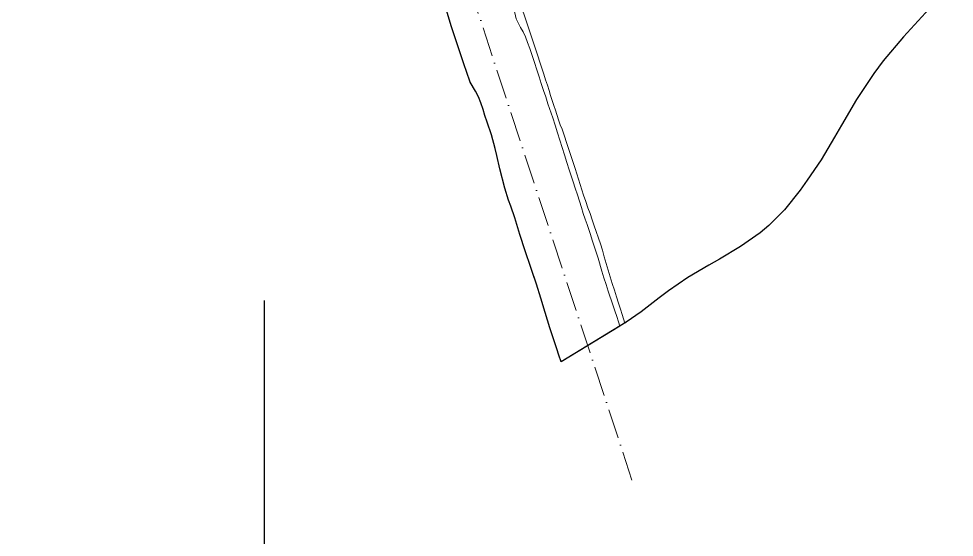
# Model space of a CAD drawing. Header units: inches. Extents: x 733278 to 737733, y 7817354 to 7820504.
# Drawn here: x 734635 to 735265, y 7818042 to 7818391 of the extents above; entities that cross this region are included whole.
import ezdxf

# ---------------------------------------------------------------- set-up
doc = ezdxf.new("R2010")
doc.units = ezdxf.units.IN
doc.header["$MEASUREMENT"] = 0
doc.linetypes.add('CONTINUO', pattern=[0])
doc.linetypes.add('LIN3', pattern=[30, 20, -5, 0, -5])
doc.layers.add('0114000299', color=1, linetype='Continuous')
doc.layers.add('MALHA', color=8, linetype='Continuous')
doc.layers.add('0114000299005', color=5, linetype='Continuous', lineweight=0)
doc.layers.add('REDE_DE_LUZ', color=6, linetype='LIN3', lineweight=0)

msp = doc.modelspace()

# ---------------------------------------------------------------- linework, layer by layer
at = {"layer": '0114000299'}
msp.add_lwpolyline([(735245.43, 7818394.9), (735230.54, 7818378.87), (735216.91, 7818362.57), (735210.59, 7818354.14), (735198.83, 7818336.58), (735188.8, 7818319.36), (735184.02, 7818311.22), (735174.96, 7818295.89), (735165.72, 7818282.25), (735160.82, 7818275.51), (735150.44, 7818262.16), (735139.86, 7818251.7), (735133.88, 7818246.74), (735120.75, 7818237.56), (735106.47, 7818229.11), (735099.37, 7818224.95), (735085.28, 7818216.72), (735072.27, 7818207.71), (735065.99, 7818203.08), (735053.76, 7818193.46), (735043.76, 7818186.49), (735000.01, 7818159.84), (734998.43, 7818164.38), (734996.95, 7818168.72), (734992.21, 7818182.83), (734989.16, 7818193.1), (734986.27, 7818202.67), (734983.22, 7818212.08), (734975.6, 7818234.56), (734972.07, 7818245.67), (734968.67, 7818256.98), (734966, 7818264.72), (734964.56, 7818268.69), (734962.06, 7818276.92), (734958.62, 7818289.9), (734956.71, 7818298.83), (734955.54, 7818303.59), (734952.9, 7818312.79), (734950.18, 7818321.4), (734948.57, 7818325.72), (734947.29, 7818329.88), (734945.81, 7818334.25), (734944.19, 7818338.43), (734942.29, 7818342.22), (734938.65, 7818348.33), (734936.07, 7818355.47), (734934.62, 7818359.92), (734932.95, 7818364.68), (734929.67, 7818374.81), (734927.84, 7818380.22), (734926.13, 7818385.59), (734924.56, 7818390.65), (734921.36, 7818401.24)], dxfattribs=at)
at = {"layer": '0114000299005', "linetype": 'CONTINUO', "flags": 128}
msp.add_lwpolyline([(735264.71, 7818416.31), (735263.65, 7818418.34), (735260.9, 7818423.1), (735259.5, 7818425.84), (735258.12, 7818428.46), (735253.84, 7818437.33), (735250.94, 7818443.43), (735246.74, 7818451.82), (735244.17, 7818456.7), (735242.76, 7818459.18), (735240, 7818464.29), (735237.2, 7818469.55), (735234.38, 7818474.95), (735233.08, 7818477.65), (735231.77, 7818479.96), (735227.87, 7818487.33), (735226.25, 7818490.1), (735223.04, 7818495.7), (735221.58, 7818498.2), (735218.74, 7818503.02), (735215.83, 7818507.78), (735214.75, 7818509.9), (735212.74, 7818513.54), (735211.38, 7818515.66), (735211.03, 7818516.41), (735209.43, 7818518.95), (735206.41, 7818523.55), (735204.63, 7818526.15), (735198.85, 7818533.66), (735194.97, 7818538.52), (735187.2, 7818547.62), (735185.31, 7818549.96), (735183.37, 7818552.4), (735181.35, 7818554.85), (735179.23, 7818557.31), (735177.09, 7818559.75), (735173.29, 7818564.15), (735171.53, 7818566.22), (735167.64, 7818570.99), (735163.39, 7818576.07), (735158.78, 7818581.41), (735154.17, 7818586.84), (735151.98, 7818589.57), (735148.05, 7818594.56), (735146.26, 7818597.01), (735144.44, 7818599.43), (735142.81, 7818601.86), (735141.28, 7818604.27), (735139, 7818608.46), (735138.26, 7818610.31), (735136.87, 7818612.86), (735136.19, 7818614.17), (735135.29, 7818615.67), (735134.26, 7818617.72), (735133.17, 7818620.37), (735132.23, 7818623.1), (735131.29, 7818625.73), (735129.68, 7818631.43), (735128.92, 7818634.48), (735127.31, 7818641.54), (735124.92, 7818651.76), (735124.12, 7818655.07), (735123.18, 7818658.3), (735121.39, 7818665.4), (735120.52, 7818668.98), (735119.62, 7818672.36), (735118.88, 7818676.06), (735118.09, 7818679.58), (735116.29, 7818686.22), (735114.64, 7818693.04), (735113.77, 7818696.27), (735111.41, 7818705.24), (735109.93, 7818710), (735109.29, 7818711.99), (735109.07, 7818713.53), (735108.55, 7818715.62), (735107.33, 7818715.82), (735106.36, 7818715.35), (735102.07, 7818713.39), (735099.15, 7818712.01), (735096.3, 7818710.57), (735089.81, 7818707.16), (735083.15, 7818703.5), (735076.74, 7818699.89), (735055.6, 7818688.16), (735044.98, 7818681.86), (735041.11, 7818679.41), (735033.51, 7818674.88), (735026.56, 7818670.85), (735019.58, 7818666.85), (735016.12, 7818664.95), (735012.67, 7818663.16), (735002.55, 7818658.03), (734989.03, 7818650.79), (734981.72, 7818646.78), (734978.18, 7818644.68), (734970.93, 7818640.51), (734963.88, 7818636.21), (734960.54, 7818634.08), (734957.25, 7818632.12), (734954.25, 7818630.22), (734951.33, 7818628.14), (734945.06, 7818624.5), (734941.85, 7818622.59), (734938.47, 7818620.69), (734935, 7818618.79), (734931.48, 7818616.99), (734928.05, 7818615.36), (734924.93, 7818613.91), (734918.69, 7818611.14), (734915.87, 7818609.75), (734913.39, 7818608.39), (734911.16, 7818606.99), (734910.19, 7818606.56), (734909.15, 7818605.76), (734908.95, 7818605.57), (734906.15, 7818603.11), (734905.27, 7818601.74), (734904.86, 7818599.78), (734905.19, 7818598.05), (734905.48, 7818597.27), (734905.75, 7818596.65), (734906.26, 7818595.39), (734906.94, 7818593.36), (734907.94, 7818590.88), (734910.15, 7818585.49), (734912.69, 7818579.85), (734915.01, 7818573.8), (734916.04, 7818570.69), (734917.06, 7818567.72), (734918.06, 7818564.61), (734920.13, 7818558.03), (734923.47, 7818547.68), (734924.64, 7818544.29), (734925.78, 7818540.75), (734927.01, 7818537.05), (734928.18, 7818533.21), (734929.44, 7818529.36), (734933.12, 7818518.49), (734935.77, 7818510.84), (734937.13, 7818506.88), (734940.88, 7818495.65), (734943.37, 7818488.33), (734947, 7818477.09), (734950.96, 7818465.41), (734952.43, 7818461.18), (734961.98, 7818431.43), (734963.46, 7818427.15), (734965.01, 7818422.88), (734966.64, 7818418.58), (734968.24, 7818414.17), (734969.73, 7818409.63), (734971.14, 7818405.14), (734972.53, 7818400.84), (734976.64, 7818388.83), (734981.55, 7818374.05), (734982.78, 7818370.15), (734986.82, 7818357.7), (734988.25, 7818353.73), (734989.47, 7818349.83), (734990.64, 7818346.15), (734991.74, 7818342.62), (734992.72, 7818339.19), (734993.87, 7818335.98), (734994.96, 7818332.63), (734996.05, 7818329.44), (734998.18, 7818322.94), (734999.34, 7818319.59), (735000.55, 7818316.51), (735001.68, 7818313.28), (735004.02, 7818306.18), (735008.06, 7818294.21), (735009.26, 7818290.21), (735012.7, 7818279.26), (735013.91, 7818275.76), (735015.06, 7818272.16), (735016.45, 7818267.97), (735017.91, 7818263.68), (735019.39, 7818259.76), (735020.71, 7818255.61), (735022.05, 7818251.58), (735026.32, 7818239.31), (735027.68, 7818234.99), (735028.99, 7818230.57), (735031.54, 7818221.7), (735034.36, 7818212.57), (735035.81, 7818208.15), (735037.23, 7818203.67), (735038.56, 7818199.35), (735039.81, 7818195.4), (735041.07, 7818191.73), (735042.8, 7818185.91), (735043.76, 7818186.49), (735053.76, 7818193.46), (735065.99, 7818203.08), (735072.27, 7818207.71), (735085.28, 7818216.72), (735099.37, 7818224.95), (735106.47, 7818229.11), (735120.75, 7818237.56), (735133.88, 7818246.74), (735139.86, 7818251.7), (735150.44, 7818262.16), (735160.82, 7818275.51), (735165.72, 7818282.25), (735174.96, 7818295.89), (735184.02, 7818311.22), (735188.8, 7818319.36), (735198.83, 7818336.58), (735210.59, 7818354.14), (735216.91, 7818362.57), (735230.54, 7818378.87), (735245.43, 7818394.9), (735252.02, 7818402.14), (735263.42, 7818414.96)], close=True, dxfattribs=at)
at = {"layer": 'MALHA'}
msp.add_lwpolyline([(734800, 7818201.15), (734800, 7818009), (734800, 7817809.35)], dxfattribs=at)
at = {"layer": 'REDE_DE_LUZ', "flags": 128}
msp.add_lwpolyline([(735047.63, 7818080.06), (734634.58, 7819335.22)], dxfattribs=at)
at = {"layer": 'REDE_DE_LUZ', "linetype": 'ByBlock', "flags": 128}
msp.add_lwpolyline([(734968.08, 7818397.94), (734969.62, 7818390.96), (734971.12, 7818387.89), (734972.62, 7818385.1), (734974.37, 7818382.2), (734975.9, 7818378.88), (734977.29, 7818375.06), (734978.8, 7818370.83), (734980.37, 7818366.22), (734981.99, 7818361.48), (734983.57, 7818356.68), (734985.07, 7818351.96), (734986.57, 7818347.28), (734988.07, 7818342.76), (734989.57, 7818338.33), (734991.04, 7818333.72), (734994.23, 7818324.27), (734995.93, 7818319.26), (734997.45, 7818314.16), (734998.97, 7818309.3), (735000.59, 7818304.36), (735002.18, 7818299.32), (735003.81, 7818294.17), (735005.37, 7818289.32), (735006.71, 7818285.13), (735008.01, 7818281.05), (735009.42, 7818276.88), (735010.9, 7818272.37), (735012.29, 7818268.02), (735013.54, 7818263.86), (735014.78, 7818259.85), (735016.05, 7818255.96), (735017.4, 7818252.33), (735019.65, 7818245.69), (735020.84, 7818241.89), (735022.23, 7818237.83), (735024.83, 7818229.67), (735027.4, 7818220.94), (735028.71, 7818216.44), (735030.14, 7818211.96), (735031.63, 7818207.45), (735034.81, 7818198.36), (735036.04, 7818194.25), (735037.32, 7818190.39), (735038.59, 7818186.76), (735039.55, 7818183.92), (735000.01, 7818159.84), (734998.43, 7818164.38), (734996.95, 7818168.72), (734992.21, 7818182.83), (734989.16, 7818193.1), (734986.27, 7818202.67), (734983.22, 7818212.08), (734981.63, 7818216.73), (734978.49, 7818226.06), (734975.6, 7818234.56), (734972.07, 7818245.67), (734968.67, 7818256.98), (734966, 7818264.72), (734964.56, 7818268.69), (734962.06, 7818276.92), (734958.62, 7818289.9), (734956.71, 7818298.83), (734955.54, 7818303.59), (734952.9, 7818312.79), (734950.18, 7818321.4), (734948.57, 7818325.72), (734947.29, 7818329.88), (734945.81, 7818334.25), (734944.19, 7818338.43), (734942.29, 7818342.22), (734938.65, 7818348.33), (734936.07, 7818355.47), (734934.62, 7818359.92), (734932.95, 7818364.68), (734931.33, 7818369.69), (734929.67, 7818374.81), (734927.84, 7818380.22), (734926.13, 7818385.59), (734924.56, 7818390.65), (734923, 7818395.81)], dxfattribs=at)

doc.saveas('drawing.dxf')
